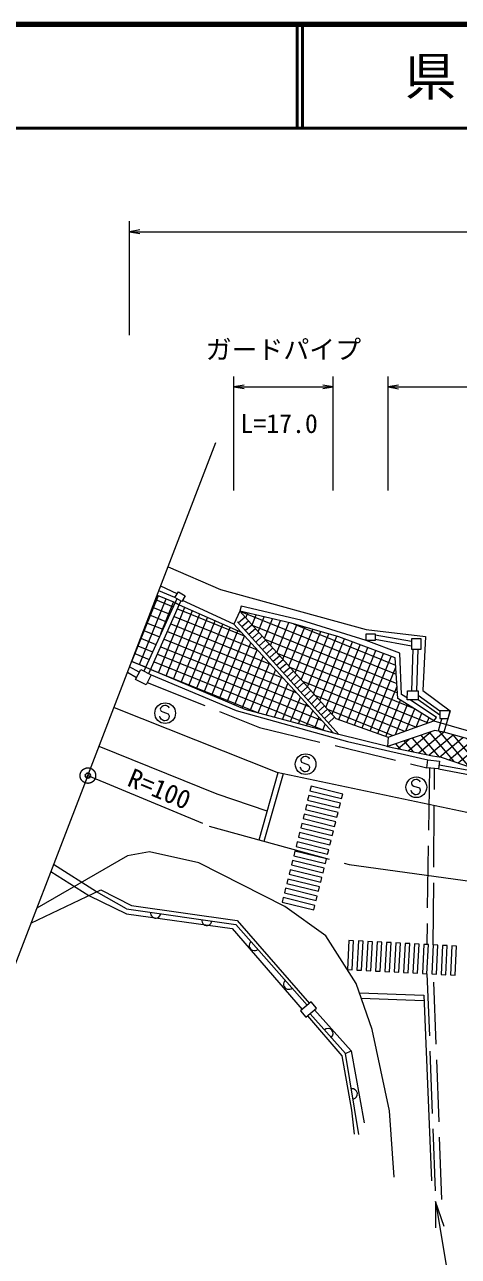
# Model space of a CAD drawing. Units: millimetres, scale not verified. Extents: x 40000 to 680000, y 20000 to 380000.
# Drawn here: x 271430 to 313307, y 261015 to 380000 of the extents above; entities that cross this region are included whole.
import ezdxf
from ezdxf.enums import TextEntityAlignment as Align

# ---------------------------------------------------------------- set-up
doc = ezdxf.new("R2010")
doc.units = ezdxf.units.MM
doc.header["$LTSCALE"] = 1000
doc.header["$PDMODE"] = 32
doc.header["$PDSIZE"] = 500
doc.linetypes.add('CHAIN', pattern=[18.5, 12, -1.5, 3.5, -1.5])
doc.linetypes.add('DASHED', pattern=[7.5, 6, -1.5])
for name, color, linetype, lineweight in [('M-BMK', 2, 'CHAIN', 13), ('M-BMK-OTRS', 5, 'Continuous', 13), ('M-STR-HTXT', 7, 'Continuous', 13), ('M-STR-STRC', 7, 'Continuous', 13), ('M-TTL', 2, 'Continuous', 140), ('M-TTL-LINE', 7, 'Continuous', 50), ('M-WORK', 1, 'Continuous', 13)]:
    doc.layers.add(name, color=color, linetype=linetype, lineweight=lineweight)
doc.layers.add('M-OTRS', color=6, linetype='Continuous')
doc.layers.add('M-TTL-TXT', color=7, linetype='Continuous')
doc.styles.add('ＭＳ ゴシック', font='')
doc.styles.get('ＭＳ ゴシック').set_extended_font_data('MS Gothic')

# ---------------------------------------------------------------- blocks, each defined once
blk = doc.blocks.new('open_arrow')
at = {"color": 0, "linetype": 'Continuous', "lineweight": -2}
blk.add_lwpolyline([(7.5, 1.25), (0, 0), (7.5, -1.25)], dxfattribs=at)

msp = doc.modelspace()

# ---------------------------------------------------------------- hatches: boundary and pattern name
at = {"layer": 'M-WORK'}
h = msp.add_hatch(dxfattribs=at)
h.set_pattern_fill('USER', color=256, style=0, pattern_type=2)
h.set_pattern_definition([(68, (281775, 318489), (-741.75, 299.685), []), (338, (281775, 318489), (299.685, 741.75), [])])
h.paths.add_polyline_path([(281775, 318489), (283093, 317930), (285961, 324165), (284232, 324886)])
h = msp.add_hatch(dxfattribs=at)
h.set_pattern_fill('USER', color=256, style=0, pattern_type=2)
h.set_pattern_definition([(338, (283606, 317712), (299.685, 741.747), []), (68, (283606, 317712), (-741.747, 299.685), [])])
h.paths.add_polyline_path([(283606, 317712), (292738, 313838), (301204, 311580), (292334, 321298), (286365, 323961)])
h = msp.add_hatch(dxfattribs=at)
h.set_pattern_fill('USER', color=256, style=0, pattern_type=2)
h.set_pattern_definition([(338, (292199, 323348), (299.685, 741.747), []), (68, (292199, 323348), (-741.747, 299.685), [])])
h.paths.add_polyline_path([(292199, 323348), (301490, 312965), (306518, 311168), (310955, 312760), (307479, 314903), (307200, 318838), (301769, 320867), (296917, 322248)])
h = msp.add_hatch(dxfattribs=at)
h.set_pattern_fill('USER', color=256, style=0, pattern_type=2)
h.set_pattern_definition([(40, (306458, 310252), (-514.23, 612.836), []), (130, (306458, 310252), (-612.836, -514.23), [])])
h.paths.add_polyline_path([(306458, 310252), (310954, 309357), (311653, 309243), (316364, 307607), (329280, 305238), (329295, 308131), (316677, 310320), (311919, 311646), (311048, 311821)])

# ---------------------------------------------------------------- linework, layer by layer
at = {"layer": 'M-BMK'}
for p, q in [((277537, 307458), (289260, 302585)), ((289260, 302585), (302770, 298856)), ((302770, 298856), (330141, 295091))]:
    msp.add_line(p, q, dxfattribs=at)
msp.add_circle((277537, 307458), 750, dxfattribs=at)
at = {"layer": 'M-BMK-OTRS'}
for q in [(289893, 339623), (268192, 283247)]:
    msp.add_line((277537, 307458), q, dxfattribs=at)
at = {"layer": 'M-OTRS'}
msp.add_point((277537, 307458), dxfattribs=at)
at = {"layer": 'M-STR-HTXT'}
for p, q in [((281569, 350000), (281569, 361000)), ((281569, 360000), (448313, 360000)), ((291622, 335000), (291622, 346009)), ((301204, 335000), (301204, 346009)), ((306518, 335000), (306518, 346000)), ((291622, 345009), (301204, 345009)), ((306518, 345000), (334033, 345000))]:
    msp.add_line(p, q, dxfattribs=at)
msp.add_lwpolyline([(311110, 266309), (316447, 234289), (340397, 234289)], dxfattribs=at)
at = {"layer": 'M-STR-STRC'}
for p, q in [((284801, 314204), (284670, 314112)), ((284967, 314238), (284801, 314204)), ((285083, 314222), (284967, 314238)), ((285227, 314149), (285083, 314222)), ((285337, 314075), (285227, 314149)), ((284528, 313085), (284489, 313195)), ((284542, 313973), (284526, 313859)), ((284526, 313859), (284611, 313677)), ((284612, 312907), (284528, 313085)), ((284670, 314112), (284542, 313973)), ((284611, 313677), (284762, 313604)), ((284762, 313604), (285294, 313415)), ((285345, 313015), (285274, 312866)), ((285294, 313415), (285375, 313243)), ((285371, 313963), (285337, 314075)), ((285375, 313243), (285345, 313015)), ((284715, 312833), (284612, 312907)), ((284861, 312758), (284715, 312833)), ((284982, 312741), (284861, 312758)), ((285149, 312770), (284982, 312741)), ((285274, 312866), (285149, 312770)), ((290008, 305651), (278619, 310275)), ((298085, 308159), (298046, 308269)), ((298098, 309048), (298082, 308934)), ((298082, 308934), (298168, 308752)), ((298227, 309186), (298098, 309048)), ((298168, 308752), (298319, 308678)), ((298358, 309279), (298227, 309186)), ((298319, 308678), (298851, 308490)), ((298524, 309313), (298358, 309279)), ((298640, 309296), (298524, 309313)), ((298784, 309224), (298640, 309296)), ((298894, 309149), (298784, 309224)), ((298851, 308490), (298931, 308317)), ((298928, 309038), (298894, 309149)), ((298931, 308317), (298902, 308090)), ((294078, 301255), (295925, 307750)), ((294560, 301122), (296416, 307647)), ((298169, 307982), (298085, 308159)), ((298272, 307908), (298169, 307982)), ((298418, 307833), (298272, 307908)), ((298538, 307816), (298418, 307833)), ((298706, 307845), (298538, 307816)), ((298831, 307941), (298706, 307845)), ((298902, 308090), (298831, 307941)), ((309053, 307051), (308922, 306958)), ((309219, 307084), (309053, 307051)), ((309335, 307068), (309219, 307084)), ((309479, 306996), (309335, 307068)), ((309589, 306921), (309479, 306996)), ((308780, 305931), (308741, 306041)), ((308793, 306819), (308777, 306706)), ((308777, 306706), (308863, 306523)), ((308864, 305753), (308780, 305931)), ((308922, 306958), (308793, 306819)), ((308863, 306523), (309014, 306450)), ((309014, 306450), (309546, 306262)), ((309597, 305862), (309526, 305713)), ((309546, 306262), (309626, 306089)), ((309623, 306809), (309589, 306921)), ((309626, 306089), (309597, 305862)), ((294861, 304006), (290008, 305651)), ((308967, 305680), (308864, 305753)), ((309113, 305605), (308967, 305680)), ((309234, 305588), (309113, 305605)), ((309401, 305617), (309234, 305588)), ((309526, 305713), (309401, 305617)), ((303764, 286470), (309960, 286243)), ((303939, 285964), (309982, 285742)), ((309960, 286243), (310720, 268316))]:
    msp.add_line(p, q, dxfattribs=at)
for points in [[(302138, 305675), (299089, 306425), (298980, 305989), (302029, 305238)], [(301691, 303883), (298642, 304634), (298533, 304197), (301582, 303446)], [(301914, 304779), (298865, 305529), (298756, 305093), (301805, 304342)], [(301467, 302987), (298418, 303738), (298309, 303301), (301358, 302550)], [(301244, 302091), (298195, 302842), (298086, 302405), (301135, 301655)], [(300797, 300299), (297748, 301050), (297639, 300613), (300688, 299863)], [(301020, 301195), (297971, 301946), (297862, 301509), (300911, 300759)], [(300573, 299403), (297524, 300154), (297415, 299717), (300464, 298967)], [(300350, 298507), (297301, 299258), (297192, 298821), (300241, 298071)], [(299903, 296716), (296854, 297466), (296745, 297030), (299794, 296279)], [(300126, 297612), (297077, 298362), (296968, 297925), (300017, 297175)], [(299679, 295820), (296630, 296570), (296521, 296134), (299570, 295383)], [(299456, 294924), (296407, 295674), (296298, 295238), (299347, 294487)], [(302748, 291532), (302599, 288723), (303048, 288699), (303197, 291508)], [(303651, 291485), (303503, 288675), (303952, 288652), (304101, 291461)], [(304555, 291438), (304407, 288628), (304856, 288605), (305005, 291414)], [(305459, 291390), (305310, 288581), (305760, 288558), (305908, 291367)], [(306363, 291343), (306214, 288534), (306664, 288510), (306812, 291320)], [(307267, 291296), (307118, 288487), (307567, 288463), (307716, 291273)], [(308171, 291249), (308022, 288439), (308471, 288416), (308620, 291225)], [(309074, 291202), (308926, 288392), (309375, 288369), (309524, 291178)], [(309978, 291154), (309830, 288345), (310279, 288322), (310428, 291131)], [(310882, 291107), (310733, 288298), (311183, 288274), (311331, 291084)], [(311786, 291060), (311637, 288251), (312087, 288227), (312235, 291037)], [(312690, 291013), (312541, 288204), (312990, 288180), (313139, 290989)]]:
    msp.add_lwpolyline(points, close=True, dxfattribs=at)
for centre in [(284999, 313487), (298556, 308561), (309251, 306333)]:
    msp.add_circle(centre, 1000, dxfattribs=at)
at = {"layer": 'M-TTL'}
msp.add_line((680000, 380000), (40000, 380000), dxfattribs=at)
at = {"layer": 'M-TTL-LINE'}
for p, q in [((297750, 380000), (297750, 370000)), ((298250, 380000), (298250, 370000)), ((40000, 370000), (680000, 370000))]:
    msp.add_line(p, q, dxfattribs=at)
at = {"layer": 'M-WORK'}
for p, q in [((285290, 327639), (290341, 325437)), ((284232, 324886), (285961, 324165)), ((285944, 324652), (284396, 325312)), ((286158, 325008), (284565, 325752)), ((290341, 325437), (304413, 321567)), ((286133, 324538), (282923, 317561)), ((283427, 317306), (286518, 324307)), ((285961, 324165), (286365, 323961)), ((286365, 323961), (292334, 321298)), ((291622, 322078), (286667, 324387)), ((292342, 323812), (292199, 323348)), ((298096, 322482), (292342, 323812)), ((292199, 323348), (291622, 322078)), ((292074, 322236), (292710, 322778)), ((292199, 323348), (301490, 312965)), ((297161, 322191), (292199, 323348)), ((304401, 320494), (298096, 322482)), ((291622, 322078), (301204, 311580)), ((291993, 322326), (301769, 311431)), ((292408, 321864), (293043, 322405)), ((292742, 321492), (293376, 322032)), ((293076, 321119), (293710, 321660)), ((293423, 320733), (294044, 321286)), ((301769, 320867), (297161, 322191)), ((304413, 321567), (310136, 320887)), ((293757, 320361), (294377, 320914)), ((294082, 319999), (294698, 320555)), ((294416, 319627), (295031, 320183)), ((307200, 318838), (301769, 320867)), ((307664, 319269), (304401, 320494)), ((308790, 320419), (305277, 321024)), ((305277, 320621), (308790, 319981)), ((310136, 320887), (309878, 315680)), ((294768, 319234), (295384, 319788)), ((295101, 318862), (295718, 319416)), ((295422, 318505), (296052, 319042)), ((307831, 315298), (307664, 319269)), ((308901, 319660), (308797, 315644)), ((309402, 319660), (309266, 315641)), ((282503, 317443), (281569, 317954)), ((292738, 313838), (281775, 318489)), ((295756, 318133), (296385, 318670)), ((296085, 317766), (296719, 318297)), ((296419, 317393), (297052, 317924)), ((307479, 314903), (307200, 318838)), ((282224, 316894), (281368, 317431)), ((283653, 317191), (291862, 313735)), ((296783, 316989), (297388, 317549)), ((297116, 316617), (297721, 317177)), ((297463, 316231), (298079, 316777)), ((297763, 315896), (298379, 316442)), ((298143, 315472), (298754, 316022)), ((298444, 315137), (299054, 315687)), ((298811, 314729), (299374, 315329)), ((309878, 315680), (312529, 313710)), ((299114, 314391), (299695, 314970)), ((299448, 314018), (300029, 314597)), ((299772, 313657), (300386, 314198)), ((310955, 312760), (307479, 314903)), ((308381, 314933), (307831, 315298)), ((311198, 313077), (308655, 314783)), ((311520, 313292), (309436, 314778)), ((309439, 315221), (311519, 313708)), ((280070, 314050), (295782, 307780)), ((291862, 313735), (302596, 310756)), ((301651, 311461), (292738, 313838)), ((300073, 313322), (300686, 313862)), ((300389, 312969), (300987, 313527)), ((300757, 312560), (301353, 313117)), ((301490, 312965), (306518, 311168)), ((310955, 312760), (311198, 313077)), ((311728, 312985), (311597, 312571)), ((312529, 313710), (311919, 311646)), ((311048, 311821), (306458, 310252)), ((306518, 311168), (310955, 312760)), ((310955, 312760), (316802, 311042)), ((311919, 311646), (311048, 311821)), ((311597, 312571), (311367, 311757)), ((306458, 310252), (301651, 311461)), ((302596, 310756), (310352, 308974)), ((306518, 311168), (306458, 310252)), ((316677, 310320), (311919, 311646)), ((306458, 310252), (310819, 309379)), ((310819, 309379), (311653, 309243)), ((311442, 308500), (316364, 307607)), ((311653, 309243), (316364, 307607)), ((295782, 307780), (324364, 301776)), ((283499, 300084), (281353, 299697)), ((288249, 299029), (283499, 300084)), ((281353, 299697), (272596, 294657)), ((278383, 296228), (274218, 298859)), ((296552, 294807), (288249, 299029)), ((273965, 298204), (277627, 295866)), ((272031, 293194), (278778, 296416)), ((278778, 296416), (281733, 294915)), ((277627, 295866), (281250, 294114)), ((281279, 294598), (278383, 296228)), ((281250, 294114), (291476, 292673)), ((281279, 294598), (291817, 293081)), ((281733, 294915), (291936, 293461)), ((300527, 291992), (296552, 294807)), ((291817, 293081), (298723, 285285)), ((291936, 293461), (298923, 285455)), ((291476, 292673), (298229, 284866)), ((303447, 287383), (300527, 291992)), ((304995, 282915), (303447, 287383)), ((302424, 280615), (298985, 284444)), ((299423, 284816), (302961, 280882)), ((298757, 284250), (302065, 280380)), ((306649, 275070), (304995, 282915)), ((302424, 280615), (302961, 280882)), ((302961, 280882), (304228, 273903)), ((302065, 280380), (303003, 275142)), ((303707, 272797), (302424, 280615)), ((303003, 275142), (303237, 272812)), ((307106, 268667), (306649, 275070))]:
    msp.add_line(p, q, dxfattribs=at)
at = {"layer": 'M-WORK', "linetype": 'DASHED'}
for p, q in [((283271, 316437), (294110, 312110)), ((294110, 312110), (310277, 308204)), ((310525, 308180), (310249, 291140)), ((310882, 291107), (311011, 308133)), ((311403, 308095), (329428, 304679)), ((310279, 288322), (311110, 266309)), ((311708, 266520), (310926, 288288))]:
    msp.add_line(p, q, dxfattribs=at)
at = {"layer": 'M-WORK'}
for points in [[(286287, 325223), (286935, 324833), (286593, 324262), (285944, 324652)], [(304401, 321161), (305277, 321161), (305277, 320494), (304401, 320494)], [(308790, 320661), (308790, 319660), (309707, 319660), (309707, 320661)], [(282637, 317707), (283653, 317191), (283159, 316218), (282143, 316734)], [(308385, 315647), (309442, 315640), (309436, 314778), (308380, 314785)], [(312529, 313710), (311519, 313708), (311521, 312985), (312315, 312986)], [(310352, 308974), (311478, 308864), (311403, 308095), (310277, 308204)], [(299086, 285593), (298071, 284731), (298596, 284114), (299611, 284975)]]:
    msp.add_lwpolyline(points, close=True, dxfattribs=at)
for centre, start, end in [((284073, 294195), 171.8104, 351.8104), ((289022, 293483), 171.8104, 351.8104), ((293612, 291054), 131.5346, 311.5346), ((296928, 287312), 131.5346, 311.5346), ((300705, 282530), 311.92808, 131.92808), ((303065, 276706), 279.3136, 99.3136)]:
    msp.add_arc(centre, 500, start, end, dxfattribs=at)

# ---------------------------------------------------------------- block references
at = {"layer": 'M-STR-HTXT', "xscale": 133, "yscale": 133}
for p in [(281569, 360000), (291622, 345009), (306518, 345000)]:
    msp.add_blockref('open_arrow', p, dxfattribs=at)
at = {"layer": 'M-STR-HTXT'}
for p, xscale, yscale, rotation in [((301204, 345009), 133, 133, 180), ((311110, 266309), 333, 333, 279.5)]:
    msp.add_blockref('open_arrow', p, dxfattribs=dict(at, xscale=xscale, yscale=yscale, rotation=rotation))

# ---------------------------------------------------------------- texts
at = {"layer": 'M-STR-HTXT', "style": 'ＭＳ ゴシック'}
msp.add_text('ガードパイプ', height=1833, dxfattribs=at).set_placement((288913, 347148), align=Align.BOTTOM_LEFT)
msp.add_text('L=17.0', height=1833, dxfattribs=at).set_placement((296000, 340000), align=Align.BOTTOM_CENTER)
msp.add_text('R=100', height=1833, rotation=337.429, dxfattribs=at).set_placement((281009, 306015), align=Align.BOTTOM_LEFT)
at = {"layer": 'M-TTL-TXT', "style": 'ＭＳ ゴシック'}
msp.add_text('県\u3000名', height=3666, dxfattribs=at).set_placement((315625, 375000), align=Align.MIDDLE_CENTER)

doc.saveas('drawing.dxf')
